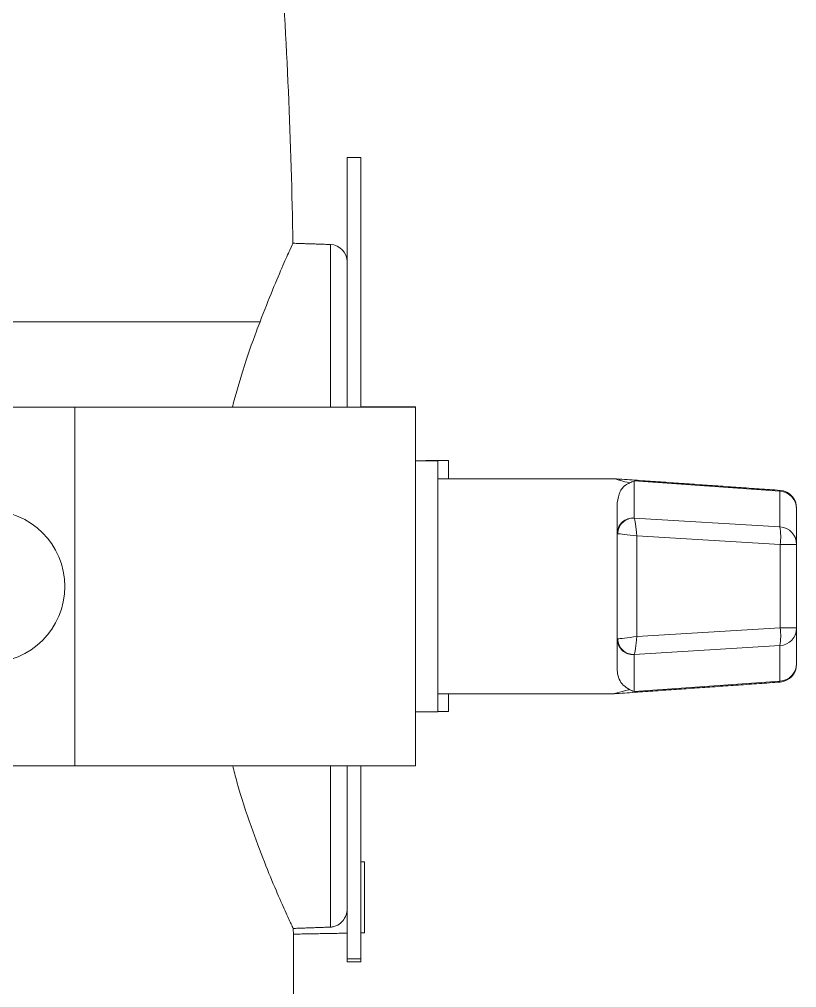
# Model space of a CAD drawing. Extents: x 12.1 to 108.7, y 1 to 80.4.
# Drawn here: x 49.337 to 52.046, y 65.631 to 69.007 of the extents above; entities that cross this region are included whole.
import ezdxf

# ---------------------------------------------------------------- set-up
doc = ezdxf.new("R2010")
doc.units = 0
doc.header["$MEASUREMENT"] = 0
doc.linetypes.add('SLD-Solid', pattern=[0])
doc.layers.add('OBJECT', color=7, linetype='CONTINUOUS')

msp = doc.modelspace()

# ---------------------------------------------------------------- linework, layer by layer
at = {"layer": 'OBJECT', "linetype": 'SLD-Solid', "lineweight": 15}
for p, q in [((50.479, 68.5258), (50.479, 67.6545)), ((50.527, 68.5258), (50.527, 67.6546)), ((50.4211, 67.6545), (50.4211, 68.2218)), ((50.1753, 67.9527), (48.3506, 67.9527)), ((49.5296, 67.6544), (48.3506, 67.6544)), ((49.5296, 67.6544), (48.3506, 67.6544)), ((49.5296, 66.4044), (49.5296, 67.6544)), ((49.5296, 67.6544), (49.5296, 67.6544)), ((50.7176, 67.656), (50.5296, 67.656)), ((50.5296, 67.656), (50.5296, 67.6546)), ((50.5296, 67.6546), (50.7176, 67.6546)), ((50.7176, 67.656), (50.7176, 67.6546)), ((50.7176, 66.4046), (50.7176, 67.6546)), ((50.7538, 67.4684), (50.7538, 67.468)), ((50.7956, 67.468), (50.7956, 66.5946)), ((50.8318, 67.4684), (50.8318, 67.4055)), ((51.9874, 67.3616), (51.4794, 67.3974)), ((51.4794, 67.3974), (51.4794, 67.2683)), ((51.9874, 67.2374), (51.9874, 67.3616)), ((51.4206, 67.2138), (51.4206, 67.3216)), ((52.0456, 67.2997), (52.0456, 67.3025)), ((52.0456, 67.2997), (52.0456, 67.1755)), ((51.4794, 67.2683), (51.4795, 67.2681)), ((51.4795, 67.2681), (51.9874, 67.2374)), ((51.4206, 66.8469), (51.4206, 67.2138)), ((51.4885, 67.2057), (51.4885, 66.855)), ((51.9885, 67.1755), (51.4885, 67.2057)), ((51.9885, 66.8852), (51.9885, 67.1755)), ((51.9885, 67.1755), (52.0456, 67.1755)), ((52.0456, 67.1755), (52.0456, 66.8852)), ((51.4885, 66.855), (51.9885, 66.8852)), ((51.9885, 66.8852), (52.0456, 66.8852)), ((52.0456, 66.8852), (52.0456, 66.7614)), ((51.4206, 66.7394), (51.4206, 66.8469)), ((51.9874, 66.8233), (51.4795, 66.7926)), ((51.9874, 66.6994), (51.9874, 66.8233)), ((51.4795, 66.7926), (51.4794, 66.7924)), ((51.4794, 66.7924), (51.4794, 66.6637)), ((52.0456, 66.7586), (52.0456, 66.7614)), ((51.4794, 66.6637), (51.9874, 66.6994)), ((51.9874, 66.6994), (51.9874, 66.6962)), ((50.8318, 66.6555), (50.8318, 66.5934)), ((50.7956, 66.5946), (50.7956, 66.593)), ((49.5296, 66.4044), (48.3506, 66.4044)), ((50.4211, 65.8421), (50.4211, 66.4044)), ((50.479, 66.4045), (50.479, 65.7309)), ((50.527, 66.4045), (50.527, 65.7309)), ((50.539, 66.0698), (50.539, 65.8219)), ((50.527, 65.7309), (50.479, 65.7309)), ((50.479, 65.7208), (50.479, 65.7309)), ((50.527, 65.7208), (50.527, 65.7309)), ((50.527, 65.7208), (50.479, 65.7208))]:
    msp.add_line(p, q, dxfattribs=at)
at = {"layer": 'OBJECT', "linetype": 'SLD-Solid', "lineweight": 15, "flags": 128}
for points in [[(50.7176, 67.6546), (50.7101, 67.6546), (50.6878, 67.6545), (50.6509, 67.6545), (50.5999, 67.6545), (50.5355, 67.6545), (50.4584, 67.6545), (50.3696, 67.6544), (50.2703, 67.6544), (50.1616, 67.6544), (50.045, 67.6544), (49.9219, 67.6544), (49.7939, 67.6544), (49.6626, 67.6544), (49.5296, 67.6544)], [(50.5296, 67.6546), (50.5223, 67.6546), (50.5005, 67.6545), (50.4646, 67.6545), (50.415, 67.6545), (50.3525, 67.6545), (50.2781, 67.6545), (50.1927, 67.6545), (50.0976, 67.6544), (49.9943, 67.6544), (49.8842, 67.6544), (49.7689, 67.6544), (49.6501, 67.6544), (49.5296, 67.6544)], [(51.9874, 67.3648), (51.9874, 67.3645), (51.9874, 67.3616)], [(50.7176, 66.4046), (50.7101, 66.4046), (50.6878, 66.4045), (50.6509, 66.4045), (50.5999, 66.4045), (50.5355, 66.4045), (50.4584, 66.4045), (50.3696, 66.4044), (50.2703, 66.4044), (50.1616, 66.4044), (50.045, 66.4044), (49.9219, 66.4044), (49.7939, 66.4044), (49.6626, 66.4044), (49.5296, 66.4044)]]:
    msp.add_lwpolyline(points, dxfattribs=at)
at = {"layer": 'OBJECT', "linetype": 'SLD-Solid', "lineweight": 15}
msp.add_circle((49.2296, 67.0294), 0.2655, dxfattribs=at)
for centre, radius, start, end in [((31.845, 67.9527), 18.4468, 0.84309, 4.15001), ((50.419, 68.1618), 0.06, 0, 88), ((51.9833, 67.2995), 0.0623, 0.1687, 86.2011), ((51.9831, 67.3025), 0.0625, 0, 85.3404), ((51.4754, 67.2136), 0.0549, 85.8336, 179.7967), ((51.4777, 67.2123), 0.0558, 88.075, 178.7), ((51.7583, 67.2024), 0.2318, 353.3239, 8.6872), ((51.9833, 67.1753), 0.0623, 0.1687, 86.2011), ((49.2296, 67.0294), 0.2655, 270, 360), ((51.7585, 66.8583), 0.2316, 351.3085, 6.6798), ((51.9833, 66.8854), 0.0623, 273.8001, 359.8323), ((51.4754, 66.8471), 0.0549, 180.202, 274.1654), ((51.4777, 66.8484), 0.0558, 181.2981, 271.9287), ((51.9833, 66.7616), 0.0623, 273.8001, 359.8323), ((51.9831, 66.7586), 0.0625, 274.4673, 0)]:
    msp.add_arc(centre, radius, start, end, dxfattribs=at)
for centre, major_axis, ratio, start_param, end_param in [((51.4831, 67.2057), (-0.0042, 0.0629), 0.086253, 4.70644, 6.158379), ((51.4831, 67.2132), (0.0625, -0.0005), 0.013842, 3.14171, 3.347833), ((51.4831, 67.2057), (0.0625, -0.0079), 0.010762, 1.484896, 2.936836), ((51.4831, 66.8475), (0.0625, 0.0005), 0.0135, 2.935355, 3.141479), ((51.4831, 66.855), (0.0625, 0.0079), 0.011099, 3.346307, 4.798246), ((51.4831, 66.855), (0.0042, 0.0629), 0.086276, 3.266059, 4.717998)]:
    msp.add_ellipse(centre, major_axis=major_axis, ratio=ratio, start_param=start_param, end_param=end_param, dxfattribs=at)
for points in [[(50.527, 68.5258), (50.479, 68.5258)], [(50.4211, 68.2218), (50.2889, 68.2264)], [(50.7956, 67.468), (50.7176, 67.468)], [(50.8318, 67.4684), (50.7538, 67.4684)], [(51.4107, 67.4055), (50.7956, 67.4055)], [(51.9874, 67.3648), (51.4092, 67.4055)], [(51.4092, 66.6555), (51.9874, 66.6962)], [(50.7956, 66.6555), (51.4107, 66.6555)], [(50.7176, 66.593), (50.7956, 66.593)], [(50.7956, 66.5934), (50.8318, 66.5934)], [(50.539, 66.0698), (50.527, 66.07)], [(50.2909, 65.8374), (50.4211, 65.8421)], [(50.2918, 65.8176), (50.479, 65.8209)], [(50.2918, 65.5609), (50.2918, 65.8179)], [(50.527, 65.8217), (50.539, 65.8219)]]:
    msp.add_open_spline(points, degree=1, dxfattribs=at)
for points, knots in [([(50.1753, 67.9527), (50.1903, 67.9912), (50.2208, 68.0691), (50.257, 68.1531), (50.2809, 68.2069), (50.2912, 68.2295), (50.2891, 68.2248), (50.2888, 68.2241)], [0, 0, 0, 0, 0.235911, 0.478285, 0.714338, 0.95804, 1, 1, 1, 1]), ([(50.079, 67.6544), (50.091, 67.6977), (50.1179, 67.7946), (50.1516, 67.8896), (50.1711, 67.9417), (50.1753, 67.9527)], [0, 0, 0, 0, 0.388967, 0.870535, 1, 1, 1, 1]), ([(51.4632, 67.3906), (51.4524, 67.3935), (51.4358, 67.398), (51.4182, 67.403), (51.4087, 67.4057), (51.4103, 67.4052), (51.4107, 67.4051)], [0, 0, 0, 0, 0.380213, 0.585308, 0.891558, 1, 1, 1, 1]), ([(51.4206, 67.3216), (51.4232, 67.3355), (51.4285, 67.3639), (51.4459, 67.3828), (51.4612, 67.3897), (51.4632, 67.3906)], [0, 0, 0, 0, 0.454626, 0.927986, 1, 1, 1, 1]), ([(51.4632, 67.3906), (51.4685, 67.3932), (51.4739, 67.3959), (51.4793, 67.3974), (51.4794, 67.3974)], [0, 0, 0, 0, 0.982724, 1, 1, 1, 1]), ([(51.4632, 66.6705), (51.4555, 66.6752), (51.4336, 66.6885), (51.4214, 66.715), (51.4206, 66.7369), (51.4206, 66.7394)], [0, 0, 0, 0, 0.324577, 0.922742, 1, 1, 1, 1]), ([(51.4107, 66.656), (51.4106, 66.656), (51.4105, 66.6559), (51.4251, 66.66), (51.4453, 66.6656), (51.4624, 66.6702), (51.4632, 66.6705)], [0, 0, 0, 0, 0.199958, 0.414765, 0.971008, 1, 1, 1, 1]), ([(51.4794, 66.6637), (51.4793, 66.6637), (51.4739, 66.6652), (51.4685, 66.6678), (51.4632, 66.6705)], [0, 0, 0, 0, 0.017276, 1, 1, 1, 1]), ([(50.2909, 65.8374), (50.2889, 65.8417), (50.2843, 65.8515), (50.2643, 65.8948), (50.2324, 65.9669), (50.191, 66.0662), (50.1438, 66.1939), (50.1045, 66.3078), (50.0852, 66.3857), (50.0805, 66.4044)], [0, 0, 0, 0, 0.120428, 0.276499, 0.436734, 0.600163, 0.767647, 0.944347, 1, 1, 1, 1]), ([(50.4211, 65.8421), (50.425, 65.8425), (50.4343, 65.8435), (50.4496, 65.8502), (50.4647, 65.8629), (50.4759, 65.8823), (50.4789, 65.8982), (50.479, 65.9058), (50.479, 65.9062)], [0, 0, 0, 0, 0.1113777, 0.2626743, 0.5118591, 0.7731513, 0.9887924, 1, 1, 1, 1]), ([(50.2909, 65.8374), (50.2911, 65.8324), (50.2917, 65.8207), (50.2917, 65.8189), (50.2918, 65.8179)], [0, 0, 0, 0, 0.4290587, 1, 1, 1, 1])]:
    msp.add_open_spline(points, degree=3, knots=knots, dxfattribs=at)

doc.saveas('drawing.dxf')
